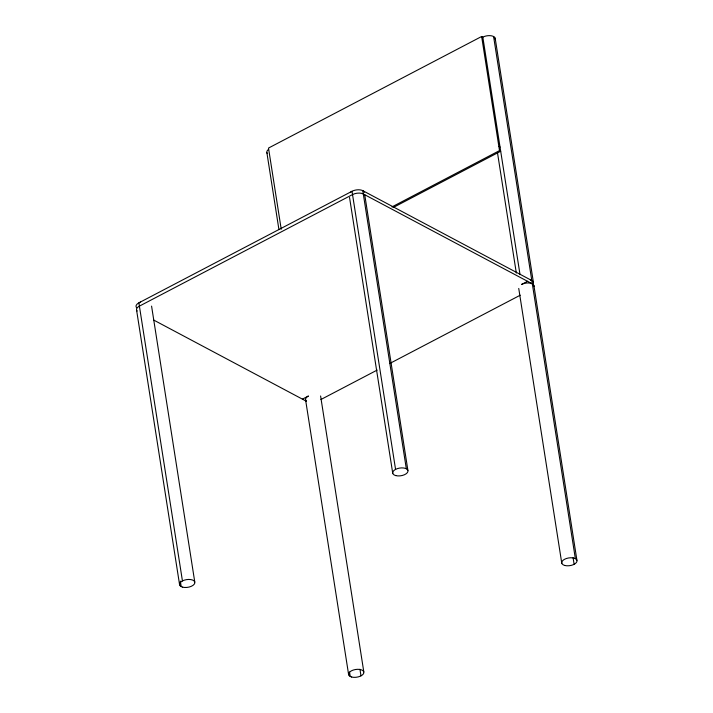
<?xml version="1.0" encoding="UTF-8"?>
<svg xmlns="http://www.w3.org/2000/svg" width="713" height="713" viewBox="0 0 713 713"><rect width="100%" height="100%" fill="white"/><g stroke="black" fill="none" stroke-linecap="round" stroke-linejoin="round"><path stroke-width="1.07" d="M495.205 39.233A7.736 3.904 -8.9 0 0 491.319 35.793A7.736 3.904 -8.9 0 0 482.826 37.129L481.64 36.497L268.507 148.054L281.225 229.247M391.963 206.913L499.51 150.612L500.704 151.245L393.148 207.545M302.428 399.146L308.435 396.009A7.736 3.904 -8.9 0 0 306.162 400.92M527.567 281.305L521.56 284.451A7.736 3.904 -8.9 0 1 530.044 283.114A7.736 3.904 -8.9 0 1 533.93 286.555M320.912 399.521L377.159 370.083M389.984 363.372L520.232 295.2M498.85 146.415L500.045 147.047M531.809 280.539L362.783 190.665L406.33 468.771M532.326 283.836L363.291 193.963A7.736 3.904 -8.9 0 0 352.534 194.578L139.4 306.135A7.736 3.904 -8.9 0 0 137.128 311.046M153.901 320.173L306.233 401.169M495.17 38.208L533.386 282.232M533.903 285.53L576.933 560.329M493.592 36.523L575.355 558.644M573.083 557.718L574.117 564.313M482.826 37.129L520.018 274.603M481.64 36.497L499.51 150.612M497.567 153.233L516.328 273.052M518.743 288.435L561.773 563.243M364.7 194.551L407.907 470.455M395.563 469.377L352.017 191.28L138.883 302.838L182.439 580.935M349.539 197.465L392.747 473.37M320.6 395.982L363.808 671.887M359.949 669.275L360.983 675.871M349.53 672.083L350.217 676.477M266.885 152.671L278.935 229.613M305.61 399.993L348.648 674.792M151.575 306.109L194.774 582.013M180.336 581.113L181.191 586.603M136.584 310.119L179.614 584.918M350.627 192.18A7.736 3.904 -8.9 0 1 358.639 189.774A7.736 3.904 -8.9 0 1 364.352 192.358M267.428 153.598A7.736 3.904 -8.9 0 1 268.311 149.587M530.374 279.995A7.736 3.904 -8.9 0 1 532.932 284.309M136.62 307.749A7.736 3.904 -8.9 0 1 140.604 302.107M182.626 587.155A7.736 3.904 -8.9 0 0 194.809 583.029A7.736 3.904 -8.9 0 0 184.15 580.204A7.736 3.904 -8.9 0 0 182.626 587.155M351.661 677.029A7.736 3.904 -8.9 0 0 363.835 672.903A7.736 3.904 -8.9 0 0 353.176 670.077A7.736 3.904 -8.9 0 0 351.661 677.029M564.785 565.471A7.736 3.904 -8.9 0 0 576.969 561.354A7.736 3.904 -8.9 0 0 566.309 558.529A7.736 3.904 -8.9 0 0 564.785 565.471M395.76 475.598A7.736 3.904 -8.9 0 0 407.934 471.48A7.736 3.904 -8.9 0 0 397.275 468.655A7.736 3.904 -8.9 0 0 395.76 475.598"/></g></svg>
